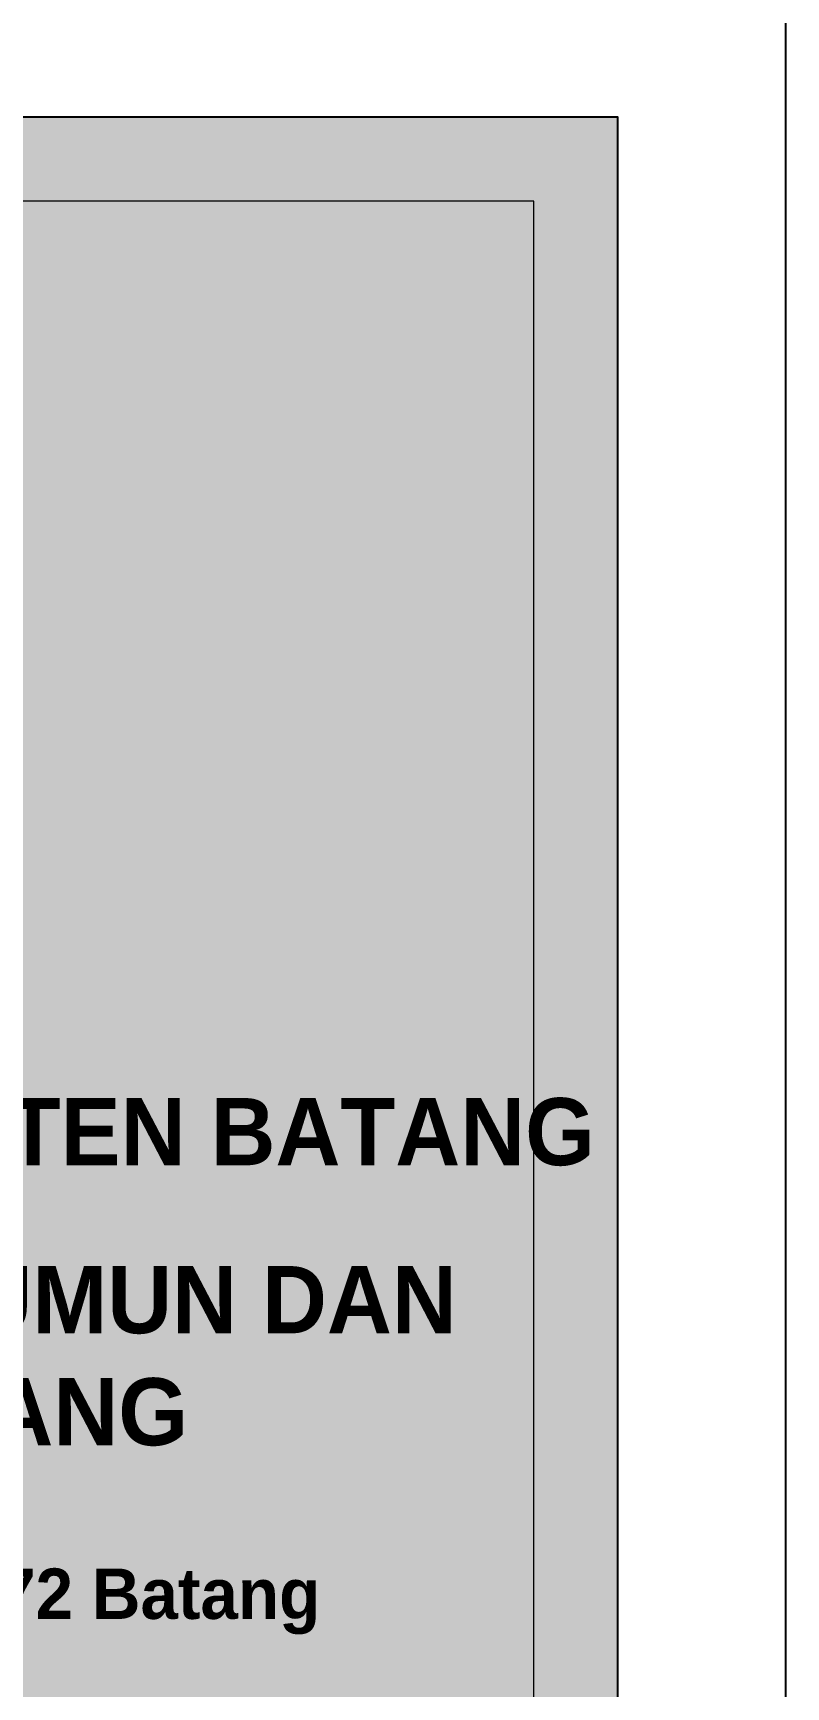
# Model space of a CAD drawing. Header units: centimetres. Extents: x -292707 to 138715, y -53922 to 66277.
# Drawn here: x 99795 to 100915, y -9803 to -7342 of the extents above; entities that cross this region are included whole.
import ezdxf

# ---------------------------------------------------------------- set-up
doc = ezdxf.new("R2010")
doc.units = ezdxf.units.CM
doc.layers.add('A-ALINE-1', color=91, linetype='Continuous')
doc.layers.add('A-TEXT', color=254, linetype='Continuous')
doc.layers.add('A-FILL-1', color=250, linetype='Continuous', lineweight=0, true_color=0x333333)
doc.layers.add('A-SWING AREA', color=7, linetype='Continuous', lineweight=0, true_color=0xf7f7f7, transparency=0.2)
doc.styles.add('Scale 170', font='GOTHICB.TTF', dxfattribs={"height": 50})

# ---------------------------------------------------------------- blocks, each defined once
blk = doc.blocks.new('jhgkjhkjhkjh')
at = {"layer": 'A-SWING AREA', "transparency": 33554457}
h = blk.add_hatch(color=256, dxfattribs=at)
h.dxf.hatch_style = 1
h.paths.add_polyline_path([(-933.611, 931.53), (-881.611, 931.53), (-881.611, 1218.53), (-933.611, 1218.53)])
at = {"layer": 'A-ALINE-1', "ltscale": 0.25}
blk.add_lwpolyline([(-933.611, 931.53), (-881.611, 931.53), (-881.611, 1218.53), (-933.611, 1218.53)], close=True, dxfattribs=at)
at = {"layer": 'A-FILL-1'}
blk.add_lwpolyline([(-931.111, 934.03), (-884.111, 934.03), (-884.111, 1216.03), (-931.111, 1216.03)], close=True, dxfattribs=at)
at = {"layer": 'Defpoints'}
blk.add_lwpolyline([(-1296.611, 926.53), (-876.611, 926.53), (-876.611, 1223.53), (-1296.611, 1223.53)], close=True, dxfattribs=at)
at = {"layer": 'A-TEXT', "ltscale": 0.25, "attachment_point": 1, "style": 'Scale 170'}
for s, insert, char_height in [('\\pi1.42303;PEMERINTAH KABUPATEN BATANG', (-931.111, 1189.34), 2), ('\\pi3.84383;DINAS PEKERJAAN UMUN DAN \\P\\pi11.30746;PENATAAN RUANG', (-931.111, 1184.34), 2), ('\\pi5.75664;JL. Jendral Sudirman No.272 Batang', (-931.111, 1175.34), 1.5)]:
    blk.add_mtext_dynamic_manual_height_columns(s, width=47.37767, gutter_width=105, heights=[0], dxfattribs=dict(at, insert=insert, char_height=char_height))

msp = doc.modelspace()

# ---------------------------------------------------------------- block references
at = {"layer": 'A-TEXT', "xscale": 50, "yscale": 50, "zscale": 50}
msp.add_blockref('jhgkjhkjhkjh', (144745.8, -68393.7), dxfattribs=at)

doc.saveas('drawing.dxf')
